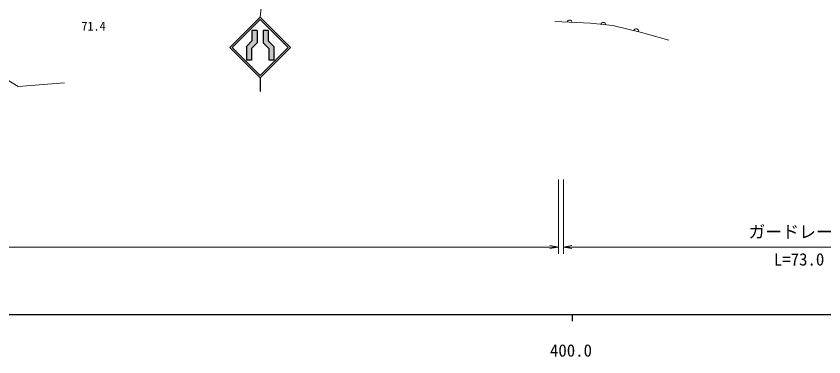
# Model space of a CAD drawing. Units: millimetres at full size, sheet at 1:1000; details may follow other scales. Extents: x 40000 to 680000, y 20000 to 380000.
# Drawn here: x 385532 to 505358, y 198715 to 249242 of the extents above; entities that cross this region are included whole.
import ezdxf
from ezdxf.enums import TextEntityAlignment as Align

# ---------------------------------------------------------------- set-up
doc = ezdxf.new("R2010")
doc.units = ezdxf.units.MM
doc.header["$LTSCALE"] = 1000
for name, color, linetype, lineweight in [('M-BGD', 7, 'Continuous', 13), ('M-STR-HTXT', 7, 'Continuous', 13), ('M-STR-STRC', 7, 'Continuous', 25), ('M-TTL-BAND', 7, 'Continuous', 25)]:
    doc.layers.add(name, color=color, linetype=linetype, lineweight=lineweight)
doc.layers.add('M-BGD-HTXT', color=7, linetype='Continuous')
doc.styles.add('ＭＳ ゴシック', font='')
doc.styles.get('ＭＳ ゴシック').set_extended_font_data('MS Gothic')

# ---------------------------------------------------------------- blocks, each defined once
blk = doc.blocks.new('open_arrow')
at = {"color": 0, "linetype": 'Continuous', "lineweight": -2}
blk.add_lwpolyline([(7.5, 1.25), (0, 0), (7.5, -1.25)], dxfattribs=at)

msp = doc.modelspace()

# ---------------------------------------------------------------- hatches: boundary and pattern name
at = {"layer": 'M-STR-STRC'}
for points in [[(421265, 247091), (420515, 247091), (420515, 245580), (419681, 244746), (419681, 242728), (420431, 242728), (420431, 244436), (421265, 245269)], [(422931, 245580), (422931, 247091), (422181, 247091), (422181, 245269), (423015, 244436), (423015, 242728), (423765, 242728), (423765, 244747)]]:
    msp.add_hatch(color=256, dxfattribs=at).paths.add_polyline_path(points)

# ---------------------------------------------------------------- linework, layer by layer
at = {"layer": 'M-BGD'}
msp.add_line((385830, 238786), (392689, 239353), dxfattribs=at)
for points in [[(482341, 245701), (478328, 246837), (474045, 247848), (470739, 248208), (465467, 248444)], [(385830, 238786), (379692, 242496), (378765, 241046), (382349, 238806)]]:
    msp.add_lwpolyline(points, dxfattribs=at)
for centre, start, end in [((467637, 248293), 5.60746, 169.265), ((472619, 247949), 1.95941, 165.61694), ((477509, 246975), 354.88043, 158.53797)]:
    msp.add_arc(centre, 379, start, end, dxfattribs=at)
at = {"layer": 'M-STR-HTXT'}
for p, q in [((465978, 224999), (465978, 214000)), ((466729, 224999), (466729, 214000)), ((83081, 215000), (465978, 215000)), ((466729, 215000), (536635, 215000))]:
    msp.add_line(p, q, dxfattribs=at)
at = {"layer": 'M-STR-STRC', "lineweight": 13}
msp.add_line((423036, 261501), (421722, 249092), dxfattribs=at)
at = {"layer": 'M-STR-STRC'}
for p, q in [((417222, 244591), (421722, 249092)), ((417576, 244591), (421722, 248738)), ((426222, 244592), (421722, 249092)), ((425869, 244592), (421722, 248738)), ((420515, 247091), (420515, 245580)), ((421265, 247091), (420515, 247091)), ((421265, 247091), (421265, 245269)), ((422181, 247091), (422181, 245269)), ((422931, 247091), (422181, 247091)), ((422931, 247091), (422931, 245580)), ((421722, 240091), (417222, 244591)), ((421722, 240445), (417576, 244591)), ((419681, 244746), (420515, 245580)), ((419681, 244746), (419681, 242728)), ((420431, 244436), (421265, 245269)), ((426222, 244592), (421722, 240091)), ((425869, 244592), (421722, 240445)), ((423015, 244436), (422181, 245269)), ((423765, 244747), (422931, 245580)), ((423765, 244747), (423765, 242728)), ((420431, 244436), (420431, 242728)), ((423015, 244436), (423015, 242728)), ((420431, 242728), (419681, 242728)), ((423765, 242728), (423015, 242728)), ((421722, 240091), (421722, 238091))]:
    msp.add_line(p, q, dxfattribs=at)
at = {"layer": 'M-TTL-BAND'}
for p, q in [((40000, 205000), (579000, 205000)), ((468000, 205000), (468000, 204000))]:
    msp.add_line(p, q, dxfattribs=at)

# ---------------------------------------------------------------- block references
at = {"layer": 'M-STR-HTXT', "xscale": 167, "yscale": 167, "rotation": 180}
msp.add_blockref('open_arrow', (465978, 215000), dxfattribs=at)
at = {"layer": 'M-STR-HTXT', "xscale": 167, "yscale": 167}
msp.add_blockref('open_arrow', (466729, 215000), dxfattribs=at)

# ---------------------------------------------------------------- texts
at = {"layer": 'M-BGD-HTXT', "style": 'ＭＳ ゴシック'}
msp.add_text('71.4', height=1320, dxfattribs=at).set_placement((395219, 246711), align=Align.BOTTOM_LEFT)
at = {"layer": 'M-STR-HTXT', "style": 'ＭＳ ゴシック'}
for s, p in [('ガードレール', (501682, 215797)), ('L=73.0', (501682, 211705))]:
    msp.add_text(s, height=1833, dxfattribs=at).set_placement(p, align=Align.BOTTOM_CENTER)
at = {"layer": 'M-TTL-BAND', "style": 'ＭＳ ゴシック'}
msp.add_text('400.0', height=1833, dxfattribs=at).set_placement((467844, 198195), align=Align.BOTTOM_CENTER)

doc.saveas('drawing.dxf')
